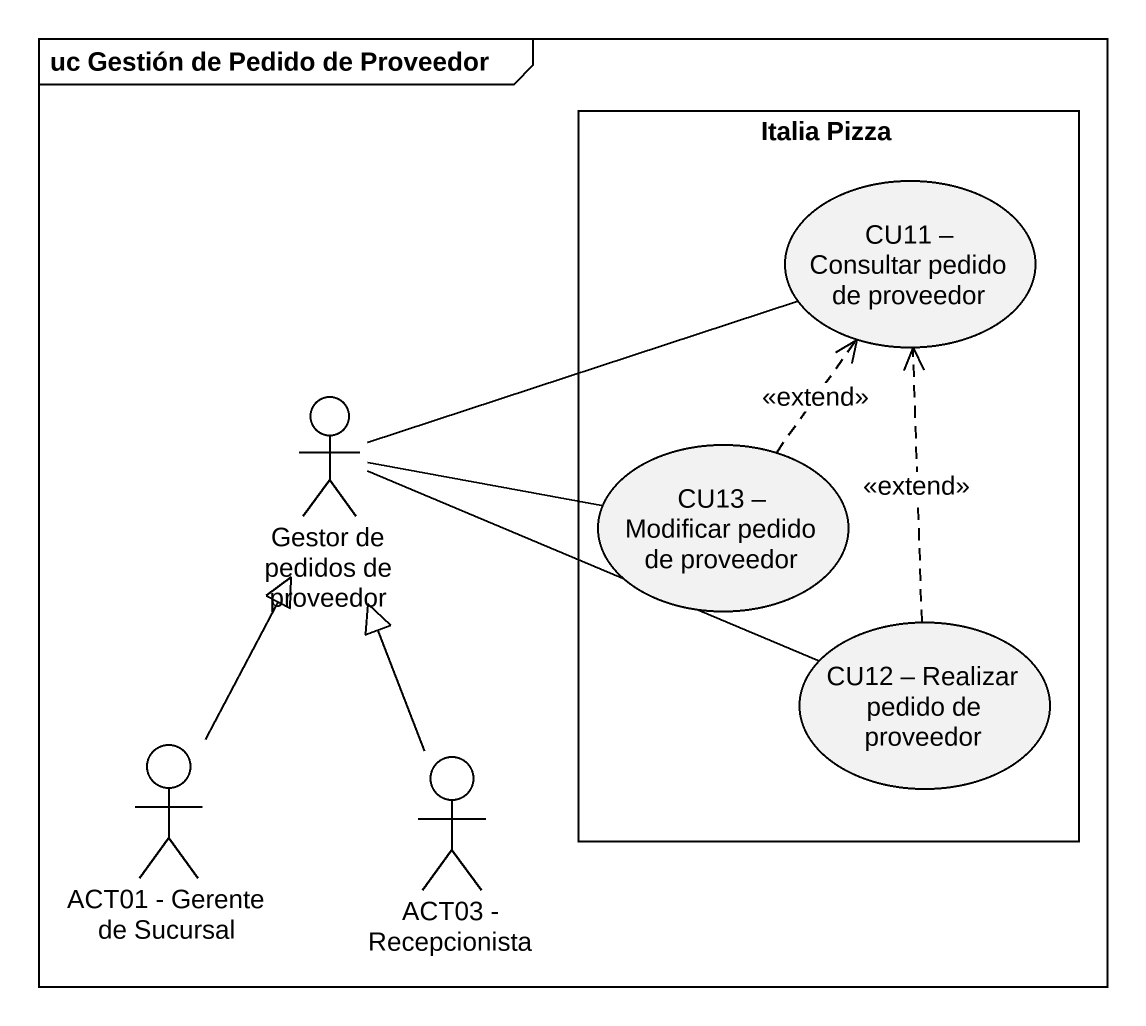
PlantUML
@startuml
mainframe uc Gestión de Pedido de Proveedor
rectangle "Italia Pizza" as Italia_Pizza {
  usecase "CU11 – Consultar pedido de proveedor" as CU11_Consultar_pedido_de
  usecase "CU13 – Modificar pedido de proveedor" as CU13_Modificar_pedido_de
  usecase "CU12 – Realizar pedido de proveedor" as CU12_Realizar_pedido_de
}
actor "Gestor de pedidos de proveedor" as Gestor_de_pedidos_de
actor "ACT01 - Gerente de Sucursal" as ACT01_Gerente_de_Sucursal
actor "ACT03 - Recepcionista" as ACT03_Recepcionista
Gestor_de_pedidos_de -right- CU11_Consultar_pedido_de
Gestor_de_pedidos_de -right- CU13_Modificar_pedido_de
CU13_Modificar_pedido_de .up.> CU11_Consultar_pedido_de : <<extend>>
CU12_Realizar_pedido_de .up.> CU11_Consultar_pedido_de : <<extend>>
CU12_Realizar_pedido_de -left- Gestor_de_pedidos_de
ACT01_Gerente_de_Sucursal -up-|> Gestor_de_pedidos_de
ACT03_Recepcionista -up-|> Gestor_de_pedidos_de
@enduml
